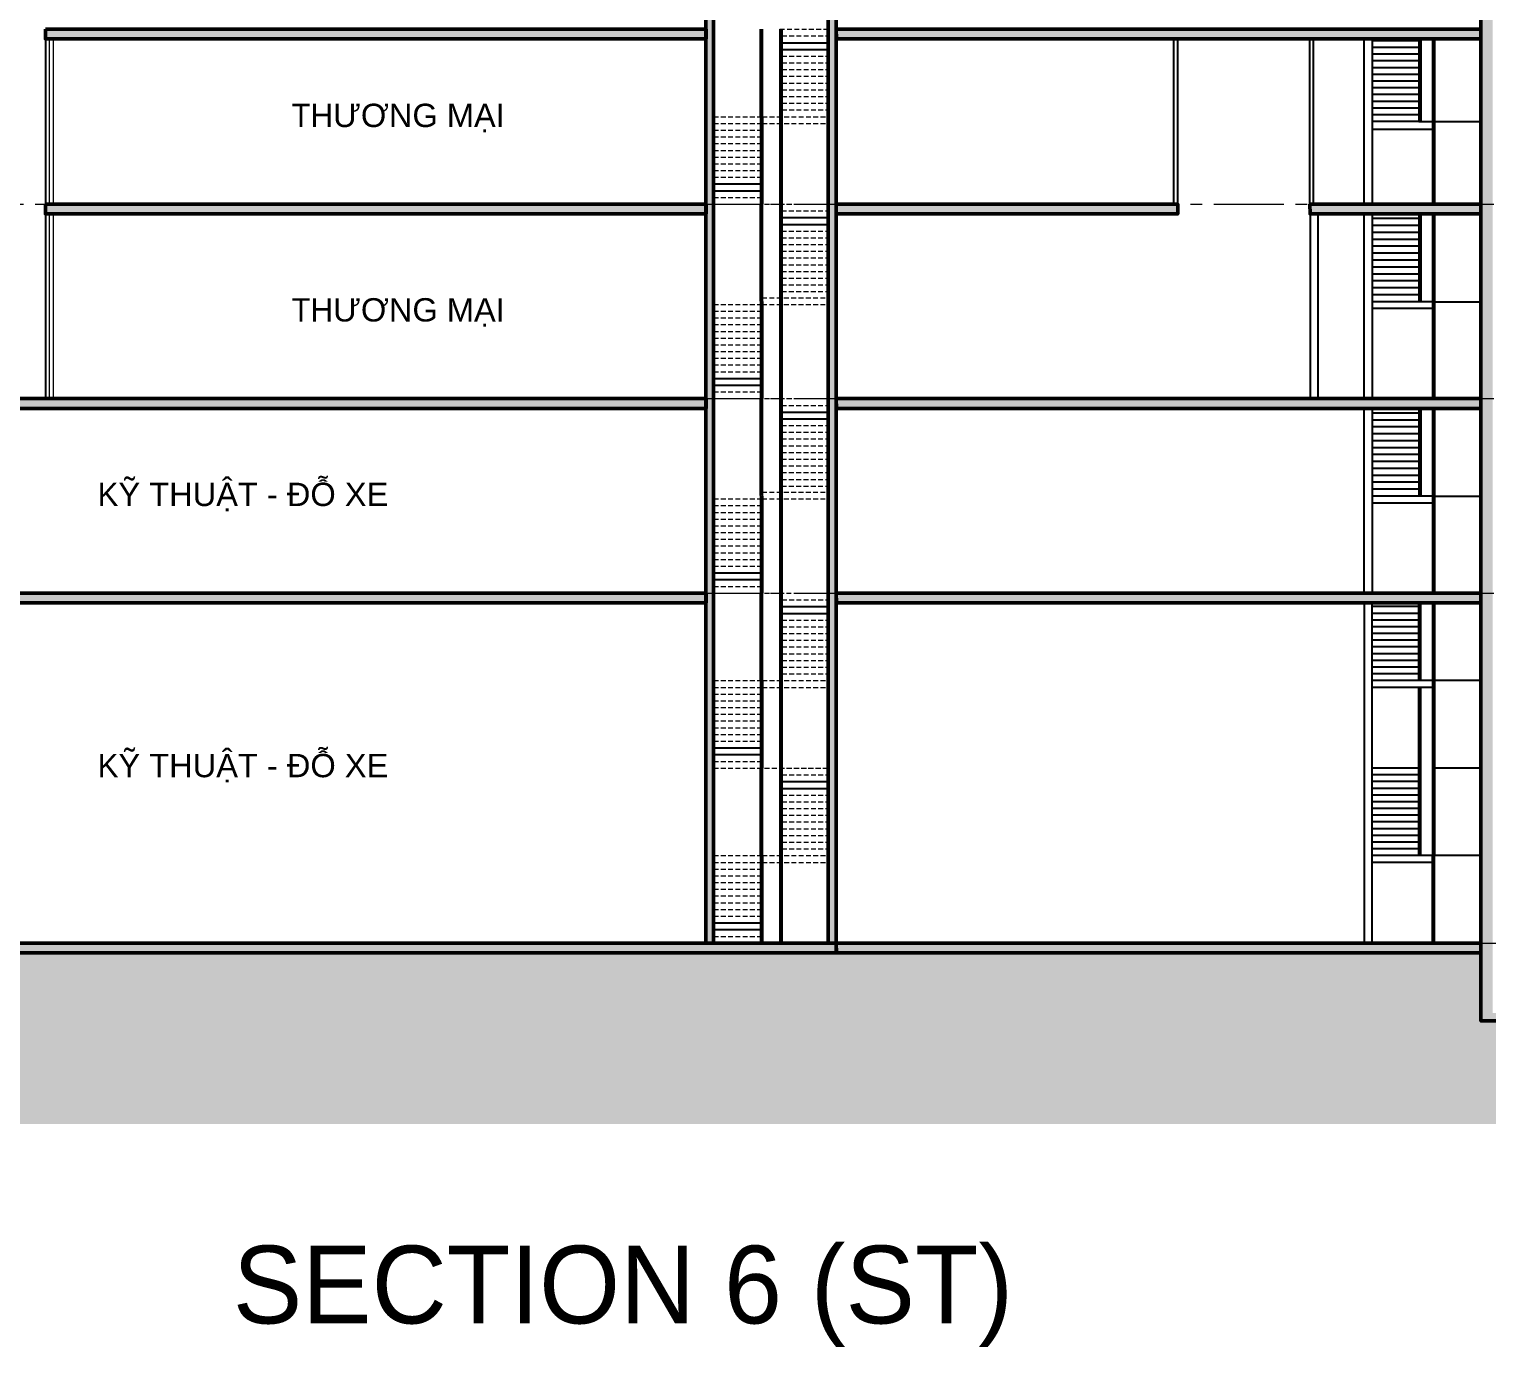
# Model space of a CAD drawing. Header units: millimetres. Extents: x 573003 to 1294762, y -9906 to 413061.
# Drawn here: x 1156601 to 1194080, y -9906 to 23976 of the extents above; entities that cross this region are included whole.
import ezdxf

# ---------------------------------------------------------------- set-up
doc = ezdxf.new("R2010")
doc.units = ezdxf.units.MM
doc.header["$MEASUREMENT"] = 0
doc.linetypes.add('HIDDEN', pattern=[0.375, 0.25, -0.125])
doc.linetypes.add('IMPORT-CE', pattern=[135, 90, -15, 15, -15])
doc.layers.get('DEFPOINTS').update_dxf_attribs({"color": 5, "lineweight": 0})
for name, color, linetype in [('A-ANNO-ROOM', 50, 'Continuous'), ('A-FLOR-STRS', 1, 'Continuous'), ('A-GRID-SYM', 50, 'Continuous'), ('A-WALL-PATT', 251, 'Continuous')]:
    doc.layers.add(name, color=color, linetype=linetype)
for name, color, linetype, lineweight in [('KT-Net cot', 2, 'Continuous', 50), ('KT-Net manh', 251, 'Continuous', 13), ('KT-Net thay', 7, 'Continuous', 25), ('KT-Net truc', 18, 'Continuous', 15)]:
    doc.layers.add(name, color=color, linetype=linetype, lineweight=lineweight)
doc.styles.add('HBA-Text', font='GOTHIC.TTF')

# ---------------------------------------------------------------- blocks, each defined once
blk = doc.blocks.new('A$C57226B7E')
at = {"layer": 'A-ANNO-ROOM', "ltscale": 800, "extrusion": (-2.94127e-05, 9.98611e-07, 1), "insert": (2658, 842, -5), "char_height": 600, "width": 6000, "attachment_point": 2, "text_direction": (1, 0, 2.9e-05), "style": 'HBA-Text'}
blk.add_mtext('TH{\\fArial|b0|i0|c0|p34;ƯƠNG MẠI}', dxfattribs=at)

msp = doc.modelspace()

# ---------------------------------------------------------------- hatches: boundary and pattern name
at = {"layer": 'A-WALL-PATT', "extrusion": (2.45682e-18, 7.53123e-06, 1)}
h = msp.add_hatch(color=256, dxfattribs=at)
h.dxf.hatch_style = 1
h.paths.add_polyline_path([(1174197, 475.6), (1173996.8, 475.6), (1173996.8, 157975.6), (1174197, 157975.6)])
h.paths.add_polyline_path([(1177347.1, 475.6), (1177147, 475.6), (1177147, 157975.6), (1177347.1, 157975.6)])
h.paths.add_polyline_path([(1173996.8, 157975.6), (1177347.1, 157975.6), (1177347.1, 158175.6), (1173996.8, 158175.6)])
at = {"layer": 'A-WALL-PATT', "extrusion": (2.25311e-19, 1.12124e-05, 1)}
h = msp.add_hatch(color=256, dxfattribs=at)
h.dxf.hatch_style = 1
h.paths.add_polyline_path([(1193927.9, 157975.6), (1197028, 157975.6), (1197028, -1524.4), (1193927.9, -1524.4)])
h.paths.add_polyline_path([(1196728.1, -1324.4), (1194228.1, -1324.4), (1194228.1, 155275.6), (1196728.1, 155275.6)], flags=16)
h.paths.add_polyline_path([(1200427.9, 157975.6), (1203527.9, 157975.6), (1203527.9, -1524.4), (1200427.9, -1524.4)])
h.paths.add_polyline_path([(1203228.1, -1324.4), (1200728.1, -1324.4), (1200728.1, 155275.6), (1203228.1, 155275.6)], flags=16)
h.paths.add_polyline_path([(1194228.1, 157775.6), (1196728.1, 157775.6), (1196728.1, 155475.6), (1194228.1, 155475.6)], flags=16)
h.paths.add_polyline_path([(1200728.1, 157775.6), (1203228.1, 157775.6), (1203228.1, 155475.6), (1200728.1, 155475.6)], flags=16)
h = msp.add_hatch(color=256, dxfattribs=at)
h.dxf.hatch_style = 1
h.paths.add_polyline_path([(1157019.7, 23975.6), (1174006.6, 23975.6), (1174006.6, 23725.6), (1157019.7, 23725.6)])
h.paths.add_polyline_path([(1177347.1, 23975.6), (1193927.9, 23975.6), (1193927.9, 23725.6), (1177358.5, 23725.6)])
h.paths.add_polyline_path([(1203527.9, 23975.6), (1214930.7, 23975.6), (1214930.7, 23725.6), (1203527.9, 23725.6)])
h = msp.add_hatch(color=256, dxfattribs=at)
h.dxf.hatch_style = 1
h.paths.add_polyline_path([(1157019.7, 19475.6), (1174006.6, 19475.6), (1174006.6, 19225.6), (1157019.7, 19225.6)])
h.paths.add_polyline_path([(1177347.1, 19475.6), (1186133.4, 19475.6), (1186133.4, 19225.6), (1177347.1, 19225.6)])
h.paths.add_polyline_path([(1189524.8, 19475.6), (1193927.9, 19475.6), (1193927.9, 19225.6), (1189536.2, 19225.6)])
h.paths.add_polyline_path([(1203527.9, 19475.6), (1214930.7, 19475.6), (1214930.7, 19225.6), (1203527.9, 19225.6)])
at = {"layer": 'A-WALL-PATT', "extrusion": (2.45682e-18, 7.53123e-06, 1)}
h = msp.add_hatch(dxfattribs=at)
h.set_pattern_fill('EARTH', color=256, scale=100, angle=-45)
h.set_pattern_definition([(45, (1141808.4, 5975.6), (-2e-11, 898.0256), [635, -635]), (45, (1141640, 6144), (-2e-11, 898.0256), [635, -635]), (45, (1141471.65, 6312.4), (-2e-11, 898.0256), [635, -635]), (135, (1141471.65, 6424.6), (-898.0256, -2e-11), [635, -635]), (135, (1141640, 6593), (-898.0256, -2e-11), [635, -635]), (135, (1141808.4, 6761.4), (-898.0256, -2e-11), [635, -635])])
h.paths.add_polyline_path([(1144853.4, 14475.6), (1148530.3, 14475.6), (1148530.3, 225.6), (1193927.9, 225.6), (1193927.9, -1524.4), (1197028, -1524.4), (1197028, 225.6), (1200427.9, 225.6), (1200427.9, -1524.4), (1203527.9, -1524.4), (1203527.9, 225.6), (1214930.8, 225.6), (1214930.8, -4176.1), (1144853.4, -4176.1)])
at = {"layer": 'A-WALL-PATT', "extrusion": (2.25311e-19, 1.12124e-05, 1)}
h = msp.add_hatch(color=256, dxfattribs=at)
h.dxf.hatch_style = 1
h.paths.add_polyline_path([(1148530.3, 14475.6), (1174006.6, 14475.6), (1174006.6, 14225.6), (1148530.3, 14225.6)])
h.paths.add_polyline_path([(1177347.1, 14475.6), (1193927.9, 14475.6), (1193927.9, 14225.6), (1177358.5, 14225.6)])
h.paths.add_polyline_path([(1203527.9, 14475.6), (1214930.7, 14475.6), (1214930.7, 14225.6), (1203527.9, 14225.6)])
h = msp.add_hatch(color=256, dxfattribs=at)
h.dxf.hatch_style = 1
h.paths.add_polyline_path([(1149330.3, 9475.6), (1174006.6, 9475.6), (1174006.6, 9225.6), (1149330.3, 9225.6)])
h.paths.add_polyline_path([(1177347.1, 9475.6), (1193927.9, 9475.6), (1193927.9, 9225.6), (1177358.5, 9225.6)])
h.paths.add_polyline_path([(1203527.9, 9475.6), (1214930.7, 9475.6), (1214930.7, 9225.6), (1203527.9, 9225.6)])
h = msp.add_hatch(color=256, dxfattribs=at)
h.dxf.hatch_style = 1
h.paths.add_polyline_path([(1148530.3, 475.6), (1177352.8, 475.6), (1177352.8, 225.6), (1148530.3, 225.6)])
h.paths.add_polyline_path([(1177347.1, 475.6), (1193927.9, 475.6), (1193927.9, 225.6), (1177358.5, 225.6)])
h.paths.add_polyline_path([(1203527.9, 475.6), (1214930.7, 475.6), (1214930.7, 225.6), (1203527.9, 225.6)])

# ---------------------------------------------------------------- linework, layer by layer
at = {"layer": 'A-FLOR-STRS', "extrusion": (2.46656e-18, 7.53123e-06, 1)}
for p, q in [((1175954.3, 23627.6, -22.7), (1177160.5, 23627.6, -86.4)), ((1175954.3, 23454.6, -22.7), (1177160.5, 23454.6, -86.4)), ((1174197, 19994.6, -22.7), (1175403.1, 19994.6, -86.3)), ((1174197, 19821.6, -22.7), (1175403.1, 19821.6, -86.3)), ((1175949.4, 19129.6, -115.1), (1177155.6, 19129.6, -178.8)), ((1175949.4, 18956.6, -115.1), (1177155.6, 18956.6, -178.8)), ((1174197, 14994.6, -22.7), (1175403.1, 14994.6, -86.3)), ((1174197, 14821.6, -22.7), (1175403.1, 14821.6, -86.3)), ((1175949.4, 14129.6, -115.1), (1177155.6, 14129.6, -178.7)), ((1175949.4, 13956.6, -115.1), (1177155.6, 13956.6, -178.7)), ((1174197, 9994.6, -22.6), (1175403.1, 9994.6, -86.3)), ((1174197, 9821.6, -22.6), (1175403.1, 9821.6, -86.3)), ((1192680.6, 9475.7, -178.2), (1192680.6, 9475.6, -178.2)), ((1192730.6, 9475.7, -178.2), (1192730.6, 9475.6, -178.2)), ((1175954.3, 9127.6, -22.6), (1177160.5, 9127.6, -86.2)), ((1192680.6, 9225.6, -12.5), (1192379.4, 9225.6, 153.2)), ((1175954.3, 8954.6, -22.6), (1177160.5, 8954.6, -86.2)), ((1174197, 5494.6, -22.5), (1175403.1, 5494.6, -86.2)), ((1174197, 5321.6, -22.5), (1175403.1, 5321.6, -86.2)), ((1175954.3, 4627.6, -22.5), (1177160.5, 4627.6, -86.2)), ((1175954.3, 4454.6, -22.5), (1177160.5, 4454.6, -86.2)), ((1174197, 994.6, -22.5), (1175403.1, 994.6, -86.1)), ((1174197, 821.6, -22.5), (1175403.1, 821.6, -86.1))]:
    msp.add_line(p, q, dxfattribs=at)
at = {"layer": 'A-FLOR-STRS', "extrusion": (2.33781e-19, 1.12124e-05, 1)}
for p, q in [((1186033.4, 19475.6, -12.6), (1186033.4, 23725.6, -12.7)), ((1186133.4, 19475.6, -12.6), (1186133.4, 23725.6, -12.7)), ((1189524.8, 19475.6, -12.6), (1189524.8, 23725.6, -12.7)), ((1189624.8, 19475.6, -12.6), (1189624.8, 23725.6, -12.7)), ((1189536.2, 19225.6, -12.6), (1189536.2, 14475.6, -12.6)), ((1189736.2, 19225.6, -12.6), (1189736.2, 14475.6, -12.6))]:
    msp.add_line(p, q, dxfattribs=at)
at = {"layer": 'A-FLOR-STRS', "extrusion": (2.33781e-19, 1.12124e-05, 1), "elevation": -12.4}
for points in [[(1190929.6, 23725.6), (1191128.1, 23725.6), (1191128.1, 19475.6), (1190929.6, 19475.6)], [(1190929.6, 19225.6), (1191128.1, 19225.6), (1191128.1, 14475.6), (1190929.6, 14475.6)], [(1190929.6, 14225.6), (1191128.1, 14225.6), (1191128.1, 9475.6), (1190929.6, 9475.6)], [(1191128.1, 9225.6), (1190929.6, 9225.6), (1190929.6, 475.6), (1191128.1, 475.6)]]:
    msp.add_lwpolyline(points, close=True, dxfattribs=at)
at = {"layer": 'A-GRID-SYM', "extrusion": (2.33781e-19, 1.12124e-05, 1)}
msp.add_line((1192730.6, 19475.6, -12.6), (1193927.9, 19475.6, -12.6), dxfattribs=at)
at = {"layer": 'KT-Net cot', "extrusion": (2.33781e-19, 1.12124e-05, 1)}
for points, elevation in [([(1174197, 475.6), (1173996.8, 475.6), (1173996.8, 157975.6), (1174197, 157975.6)], -12.4), ([(1177347.1, 475.6), (1177147, 475.6), (1177147, 157975.6), (1177347.1, 157975.6)], -178), ([(1193927.9, 157975.6), (1197028, 157975.6), (1197028, -1524.4), (1193927.9, -1524.4)], -12.4), ([(1157019.7, 23975.6), (1174006.6, 23975.6), (1174006.6, 23725.6), (1157019.7, 23725.6)], -12.4), ([(1177347.1, 23975.6), (1193927.9, 23975.6), (1193927.9, 23725.6), (1177358.5, 23725.6)], -12.4), ([(1157019.7, 19475.6), (1174006.6, 19475.6), (1174006.6, 19225.6), (1157019.7, 19225.6)], -12.4), ([(1177347.1, 19475.6), (1186133.4, 19475.6), (1186133.4, 19225.6), (1177347.1, 19225.6)], -12.4), ([(1189524.8, 19475.6), (1193927.9, 19475.6), (1193927.9, 19225.6), (1189536.2, 19225.6)], -12.4), ([(1148530.3, 14475.6), (1174006.6, 14475.6), (1174006.6, 14225.6), (1148530.3, 14225.6)], -12.4), ([(1177347.1, 14475.6), (1193927.9, 14475.6), (1193927.9, 14225.6), (1177358.5, 14225.6)], -12.4), ([(1149330.3, 9475.6), (1174006.6, 9475.6), (1174006.6, 9225.6), (1149330.3, 9225.6)], -12.4), ([(1177347.1, 9475.6), (1193927.9, 9475.6), (1193927.9, 9225.6), (1177358.5, 9225.6)], -12.4), ([(1148530.3, 475.6), (1177352.8, 475.6), (1177352.8, 225.6), (1148530.3, 225.6)], -12.4), ([(1177347.1, 475.6), (1193927.9, 475.6), (1193927.9, 225.6), (1177358.5, 225.6)], -12.4)]:
    msp.add_lwpolyline(points, close=True, dxfattribs=dict(at, elevation=elevation))
at = {"layer": 'KT-Net manh', "extrusion": (2.33781e-19, 1.12124e-05, 1)}
for p, q in [((1157119.7, 23725.6, -12.7), (1157119.7, 19475.6, -12.6)), ((1157219.7, 23725.6, -12.7), (1157219.7, 19475.6, -12.6)), ((1157119.7, 19225.6, -12.6), (1157119.7, 14475.6, -12.6)), ((1157219.7, 19225.6, -12.6), (1157219.7, 14475.6, -12.6))]:
    msp.add_line(p, q, dxfattribs=at)
at = {"layer": 'KT-Net manh', "linetype": 'HIDDEN', "ltscale": 500, "extrusion": (2.46656e-18, 7.53123e-06, 1)}
for p, q in [((1175901.1, 23973.6, -19.9), (1177160.5, 23973.6, -86.4)), ((1175954.3, 23800.6, -22.7), (1177160.5, 23800.6, -86.4)), ((1175954.3, 23281.6, -22.7), (1177160.5, 23281.6, -86.4)), ((1175954.3, 23108.6, -22.7), (1177160.5, 23108.6, -86.4)), ((1175954.3, 22935.6, -22.7), (1177160.5, 22935.6, -86.4)), ((1175954.3, 22762.6, -22.7), (1177160.5, 22762.6, -86.4)), ((1175954.3, 22589.6, -22.7), (1177160.5, 22589.6, -86.3)), ((1175954.3, 22416.6, -22.7), (1177160.5, 22416.6, -86.3)), ((1175954.3, 22243.6, -22.7), (1177160.5, 22243.6, -86.3)), ((1175954.3, 22070.6, -22.7), (1177160.5, 22070.6, -86.3)), ((1175954.3, 21897.6, -22.7), (1177160.5, 21897.6, -86.3)), ((1174197, 21724.6, -22.7), (1175403.1, 21724.6, -86.3)), ((1174197, 21551.6, -22.7), (1175403.1, 21551.6, -86.3)), ((1174197, 21378.6, -22.7), (1175403.1, 21378.6, -86.3)), ((1175450.6, 21724.6, 3.8), (1177160.5, 21724.6, -86.3)), ((1175450.8, 21551.6, 3.8), (1177160.5, 21551.6, -86.3)), ((1174197, 21205.6, -22.7), (1175403.1, 21205.6, -86.3)), ((1174197, 21032.6, -22.7), (1175403.1, 21032.6, -86.3)), ((1174197, 20859.6, -22.7), (1175403.1, 20859.6, -86.3)), ((1174197, 20686.6, -22.7), (1175403.1, 20686.6, -86.3)), ((1174197, 20513.6, -22.7), (1175403.1, 20513.6, -86.3)), ((1174197, 20340.6, -22.7), (1175403.1, 20340.6, -86.3)), ((1174197, 20167.6, -22.7), (1175403.1, 20167.6, -86.3)), ((1174197, 19648.6, -22.7), (1175403.1, 19648.6, -86.3)), ((1174197, 19475.6, -22.7), (1177147, 19475.6, -178.3)), ((1174197, 19475.6, -22.7), (1175403.1, 19475.6, -86.3)), ((1175896.3, 19475.6, -112.3), (1177155.6, 19475.6, -178.8)), ((1175949.4, 19302.6, -115.1), (1177155.6, 19302.6, -178.8)), ((1175949.4, 18783.6, -115.1), (1177155.6, 18783.6, -178.8)), ((1175949.4, 18610.6, -115.1), (1177155.6, 18610.6, -178.8)), ((1175949.4, 18437.6, -115.1), (1177155.6, 18437.6, -178.8)), ((1175949.4, 18264.6, -115.1), (1177155.6, 18264.6, -178.8)), ((1175949.4, 18091.6, -115.1), (1177155.6, 18091.6, -178.8)), ((1175949.4, 17918.6, -115.1), (1177155.6, 17918.6, -178.8)), ((1175949.4, 17745.6, -115.1), (1177155.6, 17745.6, -178.8)), ((1175949.4, 17572.6, -115.1), (1177155.6, 17572.6, -178.8)), ((1175949.4, 17399.6, -115.1), (1177155.6, 17399.6, -178.8)), ((1174197, 16897.6, -22.7), (1175403.1, 16897.6, -86.3)), ((1175445.8, 17070.6, -88.6), (1177155.6, 17070.6, -178.7)), ((1175445.9, 16897.6, -88.6), (1177155.6, 16897.6, -178.7)), ((1175949.4, 17226.6, -115.1), (1177155.6, 17226.6, -178.8)), ((1174197, 16724.6, -22.7), (1175403.1, 16724.6, -86.3)), ((1174197, 16551.6, -22.7), (1175403.1, 16551.6, -86.3)), ((1174197, 16378.6, -22.7), (1175403.1, 16378.6, -86.3)), ((1174197, 16205.6, -22.7), (1175403.1, 16205.6, -86.3)), ((1174197, 16032.6, -22.7), (1175403.1, 16032.6, -86.3)), ((1174197, 15859.6, -22.7), (1175403.1, 15859.6, -86.3)), ((1174197, 15686.6, -22.7), (1175403.1, 15686.6, -86.3)), ((1174197, 15513.6, -22.7), (1175403.1, 15513.6, -86.3)), ((1174197, 15340.6, -22.7), (1175403.1, 15340.6, -86.3)), ((1174197, 15167.6, -22.7), (1175403.1, 15167.6, -86.3)), ((1174197, 14648.6, -22.7), (1175403.1, 14648.6, -86.3)), ((1174197, 14475.6, -22.7), (1177147, 14475.6, -178.3)), ((1174197, 14475.6, -22.7), (1175403.1, 14475.6, -86.3)), ((1174197, 14475.6, -22.7), (1177147, 14475.6, -178.3)), ((1174197, 14475.6, -22.7), (1175403.1, 14475.6, -86.3)), ((1175896.3, 14475.6, -112.3), (1177155.6, 14475.6, -178.7)), ((1175949.4, 14302.6, -115.1), (1177155.6, 14302.6, -178.7)), ((1175949.4, 13783.6, -115.1), (1177155.6, 13783.6, -178.7)), ((1175949.4, 13610.6, -115.1), (1177155.6, 13610.6, -178.7)), ((1175949.4, 13437.6, -115.1), (1177155.6, 13437.6, -178.7)), ((1175949.4, 13264.6, -115.1), (1177155.6, 13264.6, -178.7)), ((1175949.4, 13091.6, -115.1), (1177155.6, 13091.6, -178.7)), ((1175949.4, 12918.6, -115.1), (1177155.6, 12918.6, -178.7)), ((1175949.4, 12745.6, -115.1), (1177155.6, 12745.6, -178.7)), ((1175949.4, 12572.6, -115.1), (1177155.6, 12572.6, -178.7)), ((1175949.4, 12399.6, -115.1), (1177155.6, 12399.6, -178.7)), ((1175445.8, 12070.6, -88.5), (1177155.6, 12070.6, -178.7)), ((1175949.4, 12226.6, -115.1), (1177155.6, 12226.6, -178.7)), ((1174197, 11897.6, -22.6), (1175403.1, 11897.6, -86.3)), ((1174197, 11724.6, -22.6), (1175403.1, 11724.6, -86.3)), ((1175445.9, 11897.6, -88.5), (1177155.6, 11897.6, -178.7)), ((1174197, 11551.6, -22.6), (1175403.1, 11551.6, -86.3)), ((1174197, 11378.6, -22.6), (1175403.1, 11378.6, -86.3)), ((1174197, 11205.6, -22.6), (1175403.1, 11205.6, -86.3)), ((1174197, 11032.6, -22.6), (1175403.1, 11032.6, -86.3)), ((1174197, 10859.6, -22.6), (1175403.1, 10859.6, -86.3)), ((1174197, 10686.6, -22.6), (1175403.1, 10686.6, -86.3)), ((1174197, 10513.6, -22.6), (1175403.1, 10513.6, -86.3)), ((1174197, 10340.6, -22.6), (1175403.1, 10340.6, -86.3)), ((1174197, 10167.6, -22.6), (1175403.1, 10167.6, -86.3)), ((1174197, 9648.6, -22.6), (1175403.1, 9648.6, -86.3)), ((1174197, 9475.6, -22.6), (1177147, 9475.6, -178.2)), ((1174197, 9475.6, -22.6), (1175403.1, 9475.6, -86.3)), ((1174197, 9475.6, -22.6), (1177147, 9475.6, -178.2)), ((1174197, 9475.6, -22.6), (1175403.1, 9475.6, -86.2)), ((1175954.3, 9300.6, -22.6), (1177160.5, 9300.6, -86.2)), ((1175954.3, 8781.6, -22.6), (1177160.5, 8781.6, -86.2)), ((1175954.3, 8608.6, -22.6), (1177160.5, 8608.6, -86.2)), ((1175954.3, 8435.6, -22.6), (1177160.5, 8435.6, -86.2)), ((1175954.3, 8262.6, -22.6), (1177160.5, 8262.6, -86.2)), ((1175954.3, 8089.6, -22.6), (1177160.5, 8089.6, -86.2)), ((1175954.3, 7916.6, -22.6), (1177160.5, 7916.6, -86.2)), ((1175954.3, 7743.6, -22.6), (1177160.5, 7743.6, -86.2)), ((1175954.3, 7570.6, -22.6), (1177160.5, 7570.6, -86.2)), ((1174197, 7224.6, -22.6), (1175403.1, 7224.6, -86.2)), ((1175450.6, 7224.6, 4), (1177160.5, 7224.6, -86.2)), ((1175954.3, 7397.6, -22.6), (1177160.5, 7397.6, -86.2)), ((1174197, 7051.6, -22.6), (1175403.1, 7051.6, -86.2)), ((1174197, 6878.6, -22.6), (1175403.1, 6878.6, -86.2)), ((1175450.8, 7051.6, 4), (1177160.5, 7051.6, -86.2)), ((1174197, 6705.6, -22.6), (1175403.1, 6705.6, -86.2)), ((1174197, 6532.6, -22.6), (1175403.1, 6532.6, -86.2)), ((1174197, 6359.6, -22.5), (1175403.1, 6359.6, -86.2)), ((1174197, 6186.6, -22.5), (1175403.1, 6186.6, -86.2)), ((1174197, 6013.6, -22.5), (1175403.1, 6013.6, -86.2)), ((1174197, 5840.6, -22.5), (1175403.1, 5840.6, -86.2)), ((1174197, 5667.6, -22.5), (1175403.1, 5667.6, -86.2)), ((1174197, 5148.6, -22.5), (1175403.1, 5148.6, -86.2)), ((1174197, 4975.6, -22.5), (1177147, 4975.6, -178.1)), ((1174197, 4975.6, -22.5), (1175403.1, 4975.6, -86.2)), ((1174197, 4975.6, -22.6), (1177147, 4975.6, -178.2)), ((1174197, 4975.6, -22.6), (1175403.1, 4975.6, -86.2)), ((1174197, 4975.6, -22.5), (1177147, 4975.6, -178.1)), ((1174197, 4975.6, -22.5), (1175403.1, 4975.6, -86.2)), ((1175896.3, 4975.6, -112.2), (1177155.6, 4975.6, -178.6)), ((1175954.3, 4800.6, -22.5), (1177160.5, 4800.6, -86.2)), ((1175954.3, 4281.6, -22.5), (1177160.5, 4281.6, -86.2)), ((1175954.3, 4108.6, -22.5), (1177160.5, 4108.6, -86.2)), ((1175954.3, 3935.6, -22.5), (1177160.5, 3935.6, -86.2)), ((1175954.3, 3762.6, -22.5), (1177160.5, 3762.6, -86.2)), ((1175954.3, 3589.6, -22.5), (1177160.5, 3589.6, -86.2)), ((1175954.3, 3416.6, -22.5), (1177160.5, 3416.6, -86.2)), ((1175954.3, 3243.6, -22.5), (1177160.5, 3243.6, -86.2)), ((1175954.3, 3070.6, -22.5), (1177160.5, 3070.6, -86.1)), ((1174197, 2724.6, -22.5), (1175403.1, 2724.6, -86.1)), ((1175450.6, 2724.6, 4), (1177160.5, 2724.6, -86.1)), ((1175954.3, 2897.6, -22.5), (1177160.5, 2897.6, -86.1)), ((1174197, 2551.6, -22.5), (1175403.1, 2551.6, -86.1)), ((1174197, 2378.6, -22.5), (1175403.1, 2378.6, -86.1)), ((1175450.8, 2551.6, 4), (1177160.5, 2551.6, -86.1)), ((1174197, 2205.6, -22.5), (1175403.1, 2205.6, -86.1)), ((1174197, 2032.6, -22.5), (1175403.1, 2032.6, -86.1)), ((1174197, 1859.6, -22.5), (1175403.1, 1859.6, -86.1)), ((1174197, 1686.6, -22.5), (1175403.1, 1686.6, -86.1)), ((1174197, 1513.6, -22.5), (1175403.1, 1513.6, -86.1)), ((1174197, 1340.6, -22.5), (1175403.1, 1340.6, -86.1)), ((1174197, 1167.6, -22.5), (1175403.1, 1167.6, -86.1)), ((1174197, 648.6, -22.5), (1175403.1, 648.6, -86.1)), ((1174197, 475.6, -22.5), (1177147, 475.6, -178.1)), ((1174197, 475.6, -22.5), (1175403.1, 475.6, -86.1)), ((1175896.3, 475.6, -112.1), (1177155.6, 475.6, -178.6))]:
    msp.add_line(p, q, dxfattribs=at)
at = {"layer": 'KT-Net thay', "extrusion": (2.33781e-19, 1.12124e-05, 1)}
for p, q in [((1157019.7, 23725.6, -12.7), (1157019.7, 19475.6, -12.6)), ((1192330.6, 23676.6, -75), (1191128.1, 23676.6, -12.7)), ((1192330.6, 23725.6, -137.4), (1192330.6, 21600.6, -75)), ((1192380.6, 23725.6, -137.4), (1192380.6, 21600.6, -75)), ((1192680.6, 23725.6, -137.4), (1192680.6, 19475.6, -12.6)), ((1192730.6, 23725.6, -137.4), (1192730.6, 19475.6, -12.6)), ((1192330.6, 23503.6, -75), (1191128.1, 23503.6, -12.7)), ((1192330.6, 23330.6, -75), (1191128.1, 23330.6, -12.7)), ((1192330.6, 23157.6, -75), (1191128.1, 23157.6, -12.7)), ((1192330.6, 22984.6, -75), (1191128.1, 22984.6, -12.7)), ((1192330.6, 22811.6, -75), (1191128.1, 22811.6, -12.6)), ((1192330.6, 22638.6, -75), (1191128.1, 22638.6, -12.6)), ((1192330.6, 22465.6, -75), (1191128.1, 22465.6, -12.6)), ((1192330.6, 22292.6, -75), (1191128.1, 22292.6, -12.6)), ((1192330.6, 22119.6, -75), (1191128.1, 22119.6, -12.6)), ((1192330.6, 21946.6, -75), (1191128.1, 21946.6, -12.6)), ((1192330.6, 21773.6, -75), (1191128.1, 21773.6, -12.6)), ((1192330.6, 21600.6, -75), (1191128.1, 21600.6, -12.6)), ((1191128.1, 21400.6, -158.5), (1192680.6, 21400.6, -77.6)), ((1192330.6, 21600.6, -95.9), (1193927.9, 21600.6, -12.6)), ((1157019.7, 19225.6, -12.6), (1157019.7, 14475.6, -12.6)), ((1192330.6, 19225.6, -68.1), (1192330.6, 16967.3, -41.7)), ((1192380.6, 19225.6, -68.1), (1192380.6, 16967.3, -41.7)), ((1192680.6, 19225.6, -12.6), (1192680.6, 14475.6, -12.6)), ((1192730.6, 19225.6, -12.6), (1192730.6, 14475.6, -12.6)), ((1192331.1, 18747.3, -39.6), (1191128.6, 18747.6, -12.6)), ((1192331.2, 19103.3, -39.6), (1191128.7, 19103.6, -12.6)), ((1192331.1, 18925.3, -39.6), (1191128.7, 18925.6, -12.6)), ((1192331, 18391.3, -39.6), (1191128.5, 18391.6, -12.6)), ((1192331, 18569.3, -39.6), (1191128.6, 18569.6, -12.6)), ((1192330.9, 18035.3, -39.6), (1191128.4, 18035.6, -12.6)), ((1192330.9, 18213.3, -39.6), (1191128.5, 18213.6, -12.6)), ((1192330.8, 17679.3, -39.6), (1191128.3, 17679.6, -12.6)), ((1192330.8, 17857.3, -39.6), (1191128.4, 17857.6, -12.6)), ((1192330.7, 17323.3, -39.6), (1191128.2, 17323.6, -12.6)), ((1192330.8, 17501.3, -39.6), (1191128.3, 17501.6, -12.6)), ((1192680.6, 16967.2, -47.5), (1191128.1, 16967.6, -12.6)), ((1192330.7, 17145.3, -39.6), (1191128.2, 17145.6, -12.6)), ((1192730.6, 16967.6, -12.6), (1193927.9, 16967.6, -12.6)), ((1192680.6, 16789.2, -47.5), (1191128.1, 16789.6, -12.6)), ((1192331.2, 14103.3, -39.6), (1191128.7, 14103.6, -12.6)), ((1192331.1, 13925.3, -39.6), (1191128.7, 13925.6, -12.5)), ((1192330.6, 14225.6, -68), (1192330.6, 11967.3, -41.6)), ((1192380.6, 14225.6, -68), (1192380.6, 11967.3, -41.6)), ((1192680.6, 14225.6, -12.6), (1192680.6, 9475.6, -12.5)), ((1192730.6, 14225.6, -12.6), (1192730.6, 9475.6, -12.5)), ((1192331.1, 13747.3, -39.6), (1191128.6, 13747.6, -12.5)), ((1192331, 13569.3, -39.6), (1191128.6, 13569.6, -12.5)), ((1192331, 13391.3, -39.6), (1191128.5, 13391.6, -12.5)), ((1192330.9, 13213.3, -39.6), (1191128.5, 13213.6, -12.5)), ((1192330.9, 13035.3, -39.6), (1191128.4, 13035.6, -12.5)), ((1192330.8, 12857.3, -39.6), (1191128.4, 12857.6, -12.5)), ((1192330.8, 12679.3, -39.6), (1191128.3, 12679.6, -12.5)), ((1192330.8, 12501.3, -39.6), (1191128.3, 12501.6, -12.5)), ((1192330.7, 12323.3, -39.6), (1191128.2, 12323.6, -12.5)), ((1192330.7, 12145.3, -39.6), (1191128.2, 12145.6, -12.5)), ((1192680.6, 11967.2, -47.4), (1191128.1, 11967.6, -12.5)), ((1192680.6, 11789.2, -47.4), (1191128.1, 11789.6, -12.5)), ((1192730.6, 11967.6, -12.5), (1193927.9, 11967.6, -12.5)), ((1192329.4, 7224.6, -178.4), (1192329.4, 9225.6, -178.4)), ((1192379.4, 7224.6, -178.4), (1192379.4, 9225.6, -178.4)), ((1192329.4, 2724.6, -178.3), (1192329.4, 7051.6, -178.4)), ((1192379.4, 2724.6, -178.3), (1192379.4, 7051.6, -178.4))]:
    msp.add_line(p, q, dxfattribs=at)
at = {"layer": 'KT-Net thay', "extrusion": (2.46656e-18, 7.53123e-06, 1)}
for p, q in [((1175398.3, 23975.7, -178.4), (1175403.1, 19475.6, -86.3)), ((1175448.3, 23975.7, -178.4), (1175453, 19475.6, -89)), ((1175901.1, 23973.6, -163.9), (1175903.8, 19475.6, -112.7)), ((1175951.1, 23973.6, -164.9), (1175953.7, 19475.6, -115.4)), ((1175397.7, 19475.6, -188.5), (1175403.1, 14475.6, -86.3)), ((1175447.8, 19475.6, -188.3), (1175453, 14475.6, -88.9)), ((1175900.8, 19475.6, -169.5), (1175903.8, 14475.6, -112.7)), ((1175950.8, 19475.6, -170.4), (1175953.7, 14475.6, -115.3)), ((1175397.7, 14475.6, -188.5), (1175403.1, 9475.6, -86.3)), ((1175447.8, 14475.6, -188.2), (1175453, 9475.6, -88.9)), ((1175900.8, 14475.6, -169.5), (1175903.8, 9475.6, -112.7)), ((1175950.8, 14475.6, -170.3), (1175953.7, 9475.6, -115.3)), ((1175398.3, 9475.7, -178.2), (1175403.1, 4975.6, -86.2)), ((1175448.3, 9475.7, -178.2), (1175453, 4975.6, -88.8)), ((1175901.1, 9473.6, -163.7), (1175903.8, 4975.6, -112.6)), ((1175951.1, 9473.6, -164.7), (1175953.7, 4975.6, -115.2)), ((1192329, 9127.6, -17.1), (1191122.8, 9127.6, -80.7)), ((1192680.6, 9225.6, -12.5), (1192680.6, 4975.6, -178.2)), ((1192730.6, 9225.6, -12.5), (1192730.6, 4975.6, -178.2)), ((1192329, 8954.6, -17.1), (1191122.8, 8954.6, -80.7)), ((1192329, 8781.6, -17.1), (1191122.8, 8781.6, -80.7)), ((1192329, 8608.6, -17.1), (1191122.8, 8608.6, -80.7)), ((1192329, 8435.6, -17.1), (1191122.8, 8435.6, -80.7)), ((1192329, 8262.6, -17.1), (1191122.8, 8262.6, -80.7)), ((1192329, 8089.6, -17.1), (1191122.8, 8089.6, -80.7)), ((1192329, 7916.6, -17.1), (1191122.8, 7916.6, -80.7)), ((1192329, 7743.6, -17.1), (1191122.8, 7743.6, -80.7)), ((1192329, 7570.6, -17.1), (1191122.8, 7570.6, -80.7)), ((1192329, 7397.6, -17.1), (1191122.8, 7397.6, -80.7)), ((1192678.2, 7224.6, 4), (1191128.1, 7224.6, -77.8)), ((1193931.9, 7224.6, -22.6), (1192725.7, 7224.6, -86.2)), ((1192678, 7051.6, 4), (1191128.1, 7051.6, -77.8)), ((1175398.3, 4975.7, -178.2), (1175403.1, 475.6, -86.1)), ((1175448.3, 4975.7, -178.2), (1175453, 475.6, -88.8)), ((1175901.1, 4973.6, -163.7), (1175903.8, 475.6, -112.5)), ((1175951.1, 4973.6, -164.7), (1175953.7, 475.6, -115.2)), ((1192387, 4975.6, -106.7), (1191127.7, 4975.6, -173.1)), ((1192680.6, 4975.7, -178.2), (1192675.9, 475.6, -88.8)), ((1192730.6, 4975.7, -178.2), (1192725.7, 475.6, -86.1)), ((1193931.9, 4975.6, -22.5), (1192730.6, 4975.6, -85.9)), ((1193931.9, 4975.6, -22.6), (1192730.6, 4975.6, -86)), ((1193931.9, 4975.6, -22.5), (1192730.6, 4975.6, -85.9)), ((1192329, 4800.6, -17), (1191122.8, 4800.6, -80.7)), ((1192329, 4627.6, -17), (1191122.8, 4627.6, -80.7)), ((1192329, 4454.6, -17), (1191122.8, 4454.6, -80.7)), ((1192329, 4281.6, -17), (1191122.8, 4281.6, -80.7)), ((1192329, 4108.6, -17), (1191122.8, 4108.6, -80.7)), ((1192329, 3935.6, -17), (1191122.8, 3935.6, -80.6)), ((1192329, 3762.6, -17), (1191122.8, 3762.6, -80.6)), ((1192329, 3589.6, -17), (1191122.8, 3589.6, -80.6)), ((1192329, 3416.6, -17), (1191122.8, 3416.6, -80.6)), ((1192329, 3243.6, -17), (1191122.8, 3243.6, -80.6)), ((1192329, 3070.6, -17), (1191122.8, 3070.6, -80.6)), ((1192329, 2897.6, -17), (1191122.8, 2897.6, -80.6)), ((1192678.2, 2724.6, 4), (1191128.1, 2724.6, -77.7)), ((1193931.9, 2724.6, -22.5), (1192725.7, 2724.6, -86.1)), ((1192678, 2551.6, 4), (1191128.1, 2551.6, -77.7))]:
    msp.add_line(p, q, dxfattribs=at)
at = {"layer": 'KT-Net truc', "linetype": 'IMPORT-CE', "ltscale": 20}
for p, q in [((1146558, 19475.6, 0), (1289684.4, 19475.6, 0)), ((1146558, 14475.6, 0), (1289684.4, 14475.6, 0)), ((1146558, 9475.6, 0), (1289684.4, 9475.6, 0)), ((1141433.2, 475.6, 0), (1294762.2, 475.6, 0))]:
    msp.add_line(p, q, dxfattribs=at)

# ---------------------------------------------------------------- block references
at = {"layer": 'KT-Net truc'}
for p in [(1163430, 21216.4, -26.8), (1163430, 16216.4, -26.8)]:
    msp.add_blockref('A$C57226B7E', p, dxfattribs=at)

# ---------------------------------------------------------------- texts
at = {"layer": 'A-ANNO-ROOM', "ltscale": 800, "extrusion": (2.65424e-07, 1.15182e-05, 1), "char_height": 600, "width": 13407.117, "attachment_point": 2, "text_direction": (1, 0, 0), "style": 'HBA-Text'}
for insert in [(1162098.5, 12313.6, 4), (1162098.5, 5340.8, 4)]:
    msp.add_mtext('K{\\fArial|b0|i0|c0|p34;Ỹ THUẬT - ĐỖ XE}', dxfattribs=dict(at, insert=insert))
at = {"layer": 'DEFPOINTS', "ltscale": 800, "extrusion": (2.33781e-19, 1.12124e-05, 1), "insert": (1171868.6, -7304.1, -20.6), "char_height": 2000, "width": 14952042.736, "attachment_point": 2, "text_direction": (1, 0, 0), "style": 'HBA-Text'}
msp.add_mtext('\\A1;SECTION 6 (ST)', dxfattribs=at)

doc.saveas('drawing.dxf')
